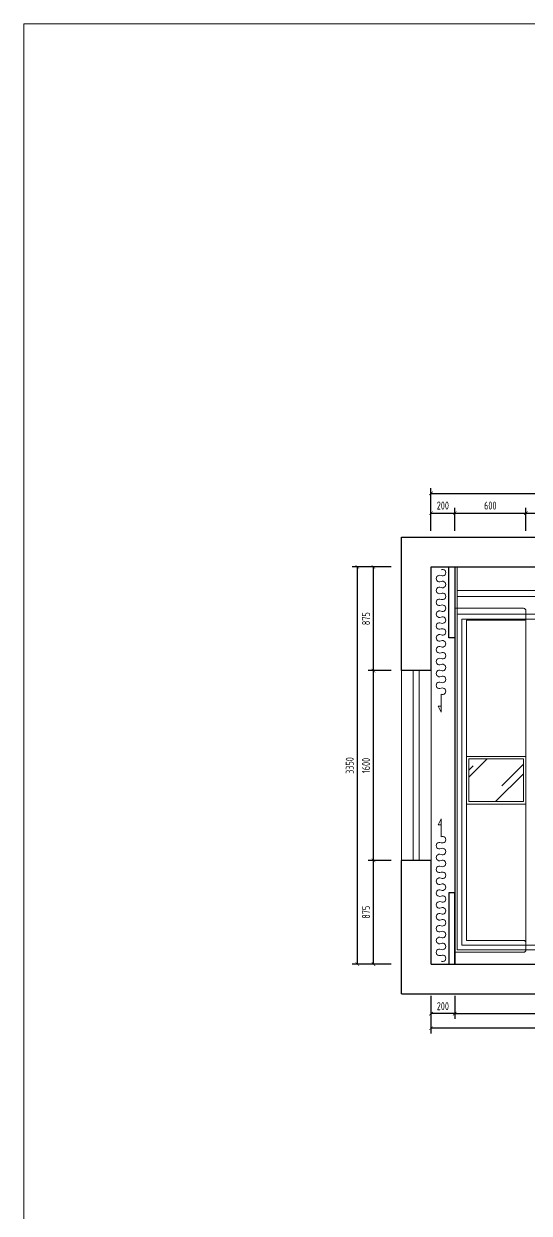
# Model space of a CAD drawing. Header units: millimetres. Extents: x 84706 to 155398, y -6776 to 36429.
# Drawn here: x 117587 to 121848, y 26400 to 36429 of the extents above; entities that cross this region are included whole.
import ezdxf

# ---------------------------------------------------------------- set-up
doc = ezdxf.new("R2010")
doc.units = ezdxf.units.MM
doc.linetypes.add('HIDDEN', pattern=[9.525, 6.35, -3.175])
doc.layers.get('Defpoints').update_dxf_attribs({"color": 250})
for name, color, linetype in [('F-活动家具', 51, 'Continuous'), ('P-01-墙体完成面', 3, 'Continuous'), ('WALL【墙体】', 7, 'Continuous')]:
    doc.layers.add(name, color=color, linetype=linetype)
for name, color, linetype, lineweight in [('FC-Material【地坪分割线】', 138, 'Continuous', 0), ('FF-Curtain【平面窗帘】', 32, 'Continuous', 0), ('FF-Win【窗】', 132, 'Continuous', 0), ('FF-【活动成品家具】', 51, 'Continuous', 0), ('RC-dimensions', 44, 'Continuous', 0), ('RC-Modelling【天花造型】', 30, 'Continuous', 0)]:
    doc.layers.add(name, color=color, linetype=linetype, lineweight=lineweight)
doc.styles.add('XZC', font='SIMPLEX.SHX', dxfattribs={"width": 0.7, "bigfont": 'hztxt.shx'})
doc.styles.add('尺寸标注', font='ARCHS.SHX', dxfattribs={"width": 0.8})
doc.linetypes.add('LED_LINE', pattern='A,12.7,-5.08,["LED",XZC,S=2.54,R=0,X=-2.54,Y=-1.27],-6.35', length=24.13)
doc.dimstyles.new('海龙1：25', dxfattribs={"dimscale": 25, "dimtxt": 2.25, "dimasz": 1, "dimexe": 1.5, "dimexo": 1, "dimgap": 1, "dimtad": 1, "dimdec": 0, "dimrnd": 5, "dimdsep": 46, "dimtxsty": '尺寸标注', "dimblk": 'ARCHTICK', "dimblk1": 'ARCHTICK', "dimblk2": 'ARCHTICK', "dimcen": 1, "dimclrd": 44, "dimclre": 44, "dimclrt": 2, "dimadec": 0, "dimazin": 0, "dimtfac": 1, "dimtdec": 0, "dimtix": 1, "dimtmove": 2, "dimatfit": 3, "dimldrblk": 'hl_arrow2', "dimfxl": 0, "dimarcsym": 0})

# ---------------------------------------------------------------- blocks, each defined once
blk = doc.blocks.new('hlw_3_1600_250')
for p, q in [((-0.5, 0.078125), (0.5, 0.078125)), ((-0.5, -0.078125), (0.5, -0.078125))]:
    blk.add_line(p, q)
at = {"linetype": 'HIDDEN', "ltscale": 15}
for p, q in [((-0.5, 0.015625), (0.5, 0.015625)), ((-0.5, -0.015625), (0.5, -0.015625))]:
    blk.add_line(p, q, dxfattribs=at)
blk = doc.blocks.new('_ArchTick')
at = {"color": 2, "linetype": 'ByBlock', "const_width": 0.15}
blk.add_lwpolyline([(-0.5, -0.5), (0.5, 0.5)], dxfattribs=at)
blk = doc.blocks.new('*D798')
at = {"layer": 'Defpoints', "color": 0, "transparency": 16777216}
for p in [(121719, 26730), (121519, 26277), (121719, 26277)]:
    blk.add_point(p, dxfattribs=at)
at = {"layer": 'RC-dimensions', "color": 44, "lineweight": -2, "transparency": 16777216}
for p, q in [((121519, 26580), (121519, 26775)), ((121519, 26730), (121719, 26730)), ((121719, 26580), (121719, 26775))]:
    blk.add_line(p, q, dxfattribs=at)
at = {"layer": 'RC-dimensions', "color": 44, "lineweight": -2, "transparency": 16777216, "xscale": 30, "yscale": 30, "zscale": 30, "rotation": 180}
blk.add_blockref('_ArchTick', (121519, 26730), dxfattribs=at)
at = {"layer": 'RC-dimensions', "color": 44, "lineweight": -2, "transparency": 16777216, "xscale": 30, "yscale": 30, "zscale": 30}
blk.add_blockref('_ArchTick', (121719, 26730), dxfattribs=at)
at = {"layer": 'RC-dimensions', "color": 2, "transparency": 16777216, "insert": (121619, 26794), "char_height": 67.5, "attachment_point": 5, "style": '尺寸标注'}
blk.add_mtext('200', dxfattribs=at)
blk = doc.blocks.new('hl_arrow2')
at = {"color": 2}
blk.add_line((-0.22, 0), (-1, 0), dxfattribs=at)
blk.add_lwpolyline([(-0.22, 0), (-0.86, -0.69), (-0.65, -0.86), (0, 0), (-0.65, 0.86), (-0.86, 0.69)], close=True, dxfattribs=at)
for points in [[(-0.86, 0.69), (-0.65, 0.86), (-0.22, 0), (0, 0)], [(-0.86, -0.69), (-0.65, -0.86), (-0.22, 0), (0, 0)]]:
    blk.add_solid(points, dxfattribs=at)
blk = doc.blocks.new('*D799')
at = {"layer": 'Defpoints', "color": 0, "transparency": 16777216}
for p in [(121034, 23802), (121334, 23802), (121334, 22927)]:
    blk.add_point(p, dxfattribs=at)
at = {"layer": 'RC-dimensions', "color": 44, "lineweight": -2, "transparency": 16777216}
for p, q in [((121184, 23802), (120989, 23802)), ((121034, 22927), (121034, 23802)), ((121184, 22927), (120989, 22927))]:
    blk.add_line(p, q, dxfattribs=at)
at = {"layer": 'RC-dimensions', "color": 44, "lineweight": -2, "transparency": 16777216, "xscale": 30, "yscale": 30, "zscale": 30}
for p, rotation in [((121034, 23802), 90), ((121034, 22927), 270)]:
    blk.add_blockref('_ArchTick', p, dxfattribs=dict(at, rotation=rotation))
at = {"layer": 'RC-dimensions', "color": 2, "transparency": 16777216, "insert": (120971, 23365), "char_height": 67.5, "attachment_point": 5, "rotation": 90, "style": '尺寸标注'}
blk.add_mtext('875', dxfattribs=at)
blk = doc.blocks.new('*D800')
at = {"layer": 'Defpoints', "color": 0, "transparency": 16777216}
for p in [(121034, 26277), (121334, 26277), (121334, 25402)]:
    blk.add_point(p, dxfattribs=at)
at = {"layer": 'RC-dimensions', "color": 44, "lineweight": -2, "transparency": 16777216}
for p, q in [((121184, 26277), (120989, 26277)), ((121034, 25402), (121034, 26277)), ((121184, 25402), (120989, 25402))]:
    blk.add_line(p, q, dxfattribs=at)
at = {"layer": 'RC-dimensions', "color": 44, "lineweight": -2, "transparency": 16777216, "xscale": 30, "yscale": 30, "zscale": 30}
for p, rotation in [((121034, 26277), 90), ((121034, 25402), 270)]:
    blk.add_blockref('_ArchTick', p, dxfattribs=dict(at, rotation=rotation))
at = {"layer": 'RC-dimensions', "color": 2, "transparency": 16777216, "insert": (120971, 25840), "char_height": 67.5, "attachment_point": 5, "rotation": 90, "style": '尺寸标注'}
blk.add_mtext('875', dxfattribs=at)
blk = doc.blocks.new('*D801')
at = {"layer": 'Defpoints', "color": 0, "transparency": 16777216}
for p in [(121034, 25402), (121334, 25402), (121334, 23802)]:
    blk.add_point(p, dxfattribs=at)
at = {"layer": 'RC-dimensions', "color": 44, "lineweight": -2, "transparency": 16777216}
for p, q in [((121184, 25402), (120989, 25402)), ((121034, 23802), (121034, 25402)), ((121184, 23802), (120989, 23802))]:
    blk.add_line(p, q, dxfattribs=at)
at = {"layer": 'RC-dimensions', "color": 44, "lineweight": -2, "transparency": 16777216, "xscale": 30, "yscale": 30, "zscale": 30}
for p, rotation in [((121034, 25402), 90), ((121034, 23802), 270)]:
    blk.add_blockref('_ArchTick', p, dxfattribs=dict(at, rotation=rotation))
at = {"layer": 'RC-dimensions', "color": 2, "transparency": 16777216, "insert": (120971, 24602), "char_height": 67.5, "attachment_point": 5, "rotation": 90, "style": '尺寸标注'}
blk.add_mtext('1600', dxfattribs=at)
blk = doc.blocks.new('*D811')
at = {"layer": 'Defpoints', "color": 0, "transparency": 16777216}
for p in [(121519, 22927), (121719, 22927), (121519, 22510)]:
    blk.add_point(p, dxfattribs=at)
at = {"layer": 'RC-dimensions', "color": 44, "lineweight": -2, "transparency": 16777216}
for p, q in [((121519, 22660), (121519, 22465)), ((121719, 22660), (121719, 22465)), ((121719, 22510), (121519, 22510))]:
    blk.add_line(p, q, dxfattribs=at)
at = {"layer": 'RC-dimensions', "color": 44, "lineweight": -2, "transparency": 16777216, "xscale": 30, "yscale": 30, "zscale": 30, "rotation": 180}
blk.add_blockref('_ArchTick', (121519, 22510), dxfattribs=at)
at = {"layer": 'RC-dimensions', "color": 44, "lineweight": -2, "transparency": 16777216, "xscale": 30, "yscale": 30, "zscale": 30}
blk.add_blockref('_ArchTick', (121719, 22510), dxfattribs=at)
at = {"layer": 'RC-dimensions', "color": 2, "transparency": 16777216, "insert": (121619, 22573), "char_height": 67.5, "attachment_point": 5, "style": '尺寸标注'}
blk.add_mtext('200', dxfattribs=at)
blk = doc.blocks.new('*D812')
at = {"layer": 'Defpoints', "color": 0, "transparency": 16777216}
for p in [(121719, 22927), (125919, 22927), (125919, 22510)]:
    blk.add_point(p, dxfattribs=at)
at = {"layer": 'RC-dimensions', "color": 44, "lineweight": -2, "transparency": 16777216}
for p, q in [((121719, 22660), (121719, 22465)), ((125919, 22660), (125919, 22465)), ((121719, 22510), (125919, 22510))]:
    blk.add_line(p, q, dxfattribs=at)
at = {"layer": 'RC-dimensions', "color": 44, "lineweight": -2, "transparency": 16777216, "xscale": 30, "yscale": 30, "zscale": 30, "rotation": 180}
blk.add_blockref('_ArchTick', (121719, 22510), dxfattribs=at)
at = {"layer": 'RC-dimensions', "color": 44, "lineweight": -2, "transparency": 16777216, "xscale": 30, "yscale": 30, "zscale": 30}
blk.add_blockref('_ArchTick', (125919, 22510), dxfattribs=at)
at = {"layer": 'RC-dimensions', "color": 2, "transparency": 16777216, "insert": (123819, 22573), "char_height": 67.5, "attachment_point": 5, "style": '尺寸标注'}
blk.add_mtext('4200', dxfattribs=at)
blk = doc.blocks.new('*D816')
at = {"layer": 'Defpoints', "color": 0, "transparency": 16777216}
for p in [(121519, 22687), (125919, 22687), (121519, 22387)]:
    blk.add_point(p, dxfattribs=at)
at = {"layer": 'RC-dimensions', "color": 44, "lineweight": -2, "transparency": 16777216}
for p, q in [((121519, 22537), (121519, 22342)), ((125919, 22537), (125919, 22342)), ((125919, 22387), (121519, 22387))]:
    blk.add_line(p, q, dxfattribs=at)
at = {"layer": 'RC-dimensions', "color": 44, "lineweight": -2, "transparency": 16777216, "xscale": 30, "yscale": 30, "zscale": 30, "rotation": 180}
blk.add_blockref('_ArchTick', (121519, 22387), dxfattribs=at)
at = {"layer": 'RC-dimensions', "color": 44, "lineweight": -2, "transparency": 16777216, "xscale": 30, "yscale": 30, "zscale": 30}
blk.add_blockref('_ArchTick', (125919, 22387), dxfattribs=at)
at = {"layer": 'RC-dimensions', "color": 2, "transparency": 16777216, "insert": (123719, 22451), "char_height": 67.5, "attachment_point": 5, "style": '尺寸标注'}
blk.add_mtext('4400', dxfattribs=at)
blk = doc.blocks.new('*D818')
at = {"layer": 'Defpoints', "color": 0, "transparency": 16777216}
for p in [(120898, 26277), (121198, 26277), (121198, 22927)]:
    blk.add_point(p, dxfattribs=at)
at = {"layer": 'RC-dimensions', "color": 44, "lineweight": -2, "transparency": 16777216}
for p, q in [((121048, 26277), (120853, 26277)), ((120898, 22927), (120898, 26277)), ((121048, 22927), (120853, 22927))]:
    blk.add_line(p, q, dxfattribs=at)
at = {"layer": 'RC-dimensions', "color": 44, "lineweight": -2, "transparency": 16777216, "xscale": 30, "yscale": 30, "zscale": 30}
for p, rotation in [((120898, 26277), 90), ((120898, 22927), 270)]:
    blk.add_blockref('_ArchTick', p, dxfattribs=dict(at, rotation=rotation))
at = {"layer": 'RC-dimensions', "color": 2, "transparency": 16777216, "insert": (120834, 24602), "char_height": 67.5, "attachment_point": 5, "rotation": 90, "style": '尺寸标注'}
blk.add_mtext('3350', dxfattribs=at)
blk = doc.blocks.new('*D819')
at = {"layer": 'Defpoints', "color": 0, "transparency": 16777216}
for p in [(125919, 26897), (121519, 26597), (125919, 26597)]:
    blk.add_point(p, dxfattribs=at)
at = {"layer": 'RC-dimensions', "color": 44, "lineweight": -2, "transparency": 16777216}
for p, q in [((121519, 26747), (121519, 26942)), ((121519, 26897), (125919, 26897)), ((125919, 26747), (125919, 26942))]:
    blk.add_line(p, q, dxfattribs=at)
at = {"layer": 'RC-dimensions', "color": 44, "lineweight": -2, "transparency": 16777216, "xscale": 30, "yscale": 30, "zscale": 30, "rotation": 180}
blk.add_blockref('_ArchTick', (121519, 26897), dxfattribs=at)
at = {"layer": 'RC-dimensions', "color": 44, "lineweight": -2, "transparency": 16777216, "xscale": 30, "yscale": 30, "zscale": 30}
blk.add_blockref('_ArchTick', (125919, 26897), dxfattribs=at)
at = {"layer": 'RC-dimensions', "color": 2, "transparency": 16777216, "insert": (123719, 26960), "char_height": 67.5, "attachment_point": 5, "style": '尺寸标注'}
blk.add_mtext('4400', dxfattribs=at)
blk = doc.blocks.new('*D821')
at = {"layer": 'Defpoints', "color": 0, "transparency": 16777216}
for p in [(122319, 26730), (121719, 26277), (122319, 26277)]:
    blk.add_point(p, dxfattribs=at)
at = {"layer": 'RC-dimensions', "color": 44, "lineweight": -2, "transparency": 16777216}
for p, q in [((121719, 26580), (121719, 26775)), ((121719, 26730), (122319, 26730)), ((122319, 26580), (122319, 26775))]:
    blk.add_line(p, q, dxfattribs=at)
at = {"layer": 'RC-dimensions', "color": 44, "lineweight": -2, "transparency": 16777216, "xscale": 30, "yscale": 30, "zscale": 30, "rotation": 180}
blk.add_blockref('_ArchTick', (121719, 26730), dxfattribs=at)
at = {"layer": 'RC-dimensions', "color": 44, "lineweight": -2, "transparency": 16777216, "xscale": 30, "yscale": 30, "zscale": 30}
blk.add_blockref('_ArchTick', (122319, 26730), dxfattribs=at)
at = {"layer": 'RC-dimensions', "color": 2, "transparency": 16777216, "insert": (122019, 26794), "char_height": 67.5, "attachment_point": 5, "style": '尺寸标注'}
blk.add_mtext('600', dxfattribs=at)
blk = doc.blocks.new('海龙_08089383')
at = {"layer": 'FF-【活动成品家具】'}
h = blk.add_hatch(dxfattribs=at)
h.set_pattern_fill('AR-RROOF', color=8, scale=20.364318, angle=45)
h.set_pattern_definition([(45, (-180, -355), (438.9, 1170.4), [7758.8, -1034.5, 2586.27, -517.25]), (45, (123.6, 314.34), (-852.2, 120.7), [1551.76, -170.7, 3103.52, -387.94]), (45, (-308, 138.78), (1656.86, 2146.97), [4138.03, -724.16, 2069.01, -517.25])])
h.paths.add_polyline_path([(280, -355), (280, 5), (-180, 5), (-180, -355)])
blk.add_line((300, 1225), (300, -1575), dxfattribs=at)
blk.add_lwpolyline([(300, -1545, 0.414214), (280, -1525), (-200, -1525), (-200, 1175), (280, 1175, 0.414214), (300, 1195), (300, 1255, 0.414214), (280, 1275), (-300, 1275), (-300, -1625), (280, -1625, 0.414214), (300, -1605), (300, -1545)], format="xyb", dxfattribs=at)
blk.add_lwpolyline([(-200, 25), (300, 25), (300, -375), (-200, -375)], close=True, dxfattribs=at)
at = {"layer": 'FF-【活动成品家具】', "color": 8}
blk.add_lwpolyline([(-180, 5), (280, 5), (280, -355), (-180, -355)], close=True, dxfattribs=at)
blk = doc.blocks.new('*D823')
at = {"layer": 'Defpoints', "color": 0, "transparency": 16777216}
for p in [(122819, 26730), (122319, 26277), (122819, 26277)]:
    blk.add_point(p, dxfattribs=at)
at = {"layer": 'RC-dimensions', "color": 44, "lineweight": -2, "transparency": 16777216}
for p, q in [((122319, 26580), (122319, 26775)), ((122319, 26730), (122819, 26730)), ((122819, 26580), (122819, 26775))]:
    blk.add_line(p, q, dxfattribs=at)
at = {"layer": 'RC-dimensions', "color": 44, "lineweight": -2, "transparency": 16777216, "xscale": 30, "yscale": 30, "zscale": 30, "rotation": 180}
blk.add_blockref('_ArchTick', (122319, 26730), dxfattribs=at)
at = {"layer": 'RC-dimensions', "color": 44, "lineweight": -2, "transparency": 16777216, "xscale": 30, "yscale": 30, "zscale": 30}
blk.add_blockref('_ArchTick', (122819, 26730), dxfattribs=at)
at = {"layer": 'RC-dimensions', "color": 2, "transparency": 16777216, "insert": (122569, 26794), "char_height": 67.5, "attachment_point": 5, "style": '尺寸标注'}
blk.add_mtext('500', dxfattribs=at)
blk = doc.blocks.new('jnyuhj')
at = {"layer": 'Defpoints'}
blk.add_line((121719.3, 26277.4), (121719.3, 22927.4), dxfattribs=at)
at = {"layer": 'FF-Curtain【平面窗帘】'}
for points in [[(121603.5, 26253.3, -1.6), (121603.5, 26203.3, 1.6), (121603.5, 26153.3, -1.6), (121603.5, 26103.3, 1.6), (121603.5, 26053.3, -1.6), (121603.5, 26003.3, 1.6), (121603.5, 25953.3, -1.6), (121603.5, 25903.3, 1.6), (121603.5, 25853.3, -1.6), (121603.5, 25803.3, 1.6), (121603.5, 25753.3, -1.6), (121603.5, 25703.3, 1.6), (121603.5, 25653.3, -1.6), (121603.5, 25603.3, 1.6), (121603.5, 25553.3, -1.6), (121603.5, 25503.3, 1.6), (121603.5, 25453.3, -1.6), (121603.5, 25403.3, 1.6), (121603.5, 25353.3, -1.6), (121603.5, 25303.3, 1.6), (121603.5, 25253.3, -1.6), (121603.5, 25203.3), (121603.5, 25153.3), (121603.5, 25103.3), (121603.5, 25053.3), (121578.5, 25103.3), (121603.5, 25103.3)], [(121603.5, 22951.6, 1.6), (121603.5, 23001.6, -1.6), (121603.5, 23051.6, 1.6), (121603.5, 23101.6, -1.6), (121603.5, 23151.6, 1.6), (121603.5, 23201.6, -1.6), (121603.5, 23251.6, 1.6), (121603.5, 23301.6, -1.6), (121603.5, 23351.6, 1.6), (121603.5, 23401.6, -1.6), (121603.5, 23451.6, 1.6), (121603.5, 23501.6, -1.6), (121603.5, 23551.6, 1.6), (121603.5, 23601.6, -1.6), (121603.5, 23651.6, 1.6), (121603.5, 23701.6, -1.6), (121603.5, 23751.6, 1.6), (121603.5, 23801.6, -1.6), (121603.5, 23851.6, 1.6), (121603.5, 23901.6, -1.6), (121603.5, 23951.6, 1.6), (121603.5, 24001.6), (121603.5, 24051.6), (121603.5, 24101.6), (121603.5, 24151.6), (121578.5, 24101.6), (121603.5, 24101.6)]]:
    blk.add_lwpolyline(points, format="xyb", dxfattribs=at)
at = {"layer": 'P-01-墙体完成面'}
for points in [[(121719.3, 26277.4), (121719.3, 25677.4), (121669.3, 25677.4), (121669.3, 26277.4)], [(121719.3, 22927.4), (121719.3, 23527.4), (121669.3, 23527.4), (121669.3, 22927.4)]]:
    blk.add_lwpolyline(points, dxfattribs=at)
at = {"layer": 'RC-Modelling【天花造型】'}
for p, q in [((121719.3, 22927.4), (121719.3, 26277.4)), ((121739.3, 25877.4), (121739.3, 26277.4)), ((125919.3, 26077.4), (121739.3, 26077.4)), ((125919.3, 25877.4), (121739.3, 25877.4))]:
    blk.add_line(p, q, dxfattribs=at)
at = {"layer": 'RC-Modelling【天花造型】', "color": 1, "linetype": 'LED_LINE', "ltscale": 0.5}
blk.add_line((121739.3, 26027.4), (125919.3, 26027.4), dxfattribs=at)
at = {"layer": 'RC-Modelling【天花造型】'}
blk.add_lwpolyline([(121739.3, 25877.4), (125919.3, 25877.4), (125919.3, 23047.4), (121739.3, 23047.4)], close=True, dxfattribs=at)
at = {"layer": 'RC-Modelling【天花造型】', "color": 36}
blk.add_lwpolyline([(121779.3, 25837.4), (125879.3, 25837.4), (125879.3, 23087.4), (121779.3, 23087.4)], close=True, dxfattribs=at)
at = {"layer": 'WALL【墙体】'}
for p, q in [((121269.3, 25402.4), (121269.3, 26527.4)), ((121269.3, 26527.4), (128269.3, 26527.4)), ((121519.3, 25402.4), (121519.3, 26277.4)), ((121519.3, 26277.4), (128269.3, 26277.4)), ((121519.3, 25402.4), (121269.3, 25402.4)), ((121269.3, 22677.4), (121269.3, 23802.4)), ((121519.3, 23802.4), (121269.3, 23802.4)), ((121519.3, 22927.4), (121519.3, 23802.4)), ((121519.3, 22927.4), (128269.3, 22927.4)), ((121269.3, 22677.4), (128519.3, 22677.4))]:
    blk.add_line(p, q, dxfattribs=at)
at = {"layer": 'FF-Win【窗】', "xscale": 1600, "yscale": 1600, "zscale": 1600, "rotation": 90}
blk.add_blockref('hlw_3_1600_250', (121394.3, 24602.4), dxfattribs=at)
at = {"layer": 'FF-【活动成品家具】'}
blk.add_blockref('海龙_08089383', (122019.3, 24652.5), dxfattribs=at)
at = {"layer": 'RC-dimensions'}
for base, p1, p2, picture, middle in [((125919.3, 26896.6), (121519.3, 26596.6), (125919.3, 26596.6), '*D819', (123719.3, 26960.4)), ((121719.3, 26730.4), (121519.3, 26277.4), (121719.3, 26277.4), '*D798', (121619.3, 26794.2)), ((122319.3, 26730.4), (121719.3, 26277.4), (122319.3, 26277.4), '*D821', (122019.3, 26794.2)), ((122819.3, 26730.4), (122319.3, 26277.4), (122819.3, 26277.4), '*D823', (122569.3, 26794.2)), ((121519.3, 22509.5), (121719.3, 22927.4), (121519.3, 22927.4), '*D811', (121619.3, 22573.3)), ((125919.3, 22509.5), (121719.3, 22927.4), (125919.3, 22927.4), '*D812', (123819.3, 22573.3)), ((121519.3, 22387.3), (125919.3, 22687.3), (121519.3, 22687.3), '*D816', (123719.3, 22451.1))]:
    dim = blk.add_linear_dim(base=base, p1=p1, p2=p2, dimstyle='海龙1：25', override={"dimscale": 30}, dxfattribs=at)
    dim.commit()
    dim.dimension.update_dxf_attribs({"geometry": picture, "text_midpoint": middle})
for base, p1, p2, angle, picture, middle in [((120898.2, 26277.4), (121198.2, 22927.4), (121198.2, 26277.4), 90, '*D818', (120834.5, 24602.4)), ((121034.5, 26277.4), (121334.5, 25402.4), (121334.5, 26277.4), 270, '*D800', (120970.7, 25839.9)), ((121034.5, 25402.4), (121334.5, 23802.4), (121334.5, 25402.4), 270, '*D801', (120970.7, 24602.4)), ((121034.5, 23802.4), (121334.5, 22927.4), (121334.5, 23802.4), 270, '*D799', (120970.7, 23364.9))]:
    dim = blk.add_linear_dim(base=base, p1=p1, p2=p2, angle=angle, dimstyle='海龙1：25', override={"dimscale": 30}, dxfattribs=at)
    dim.commit()
    dim.dimension.update_dxf_attribs({"geometry": picture, "text_midpoint": middle})

msp = doc.modelspace()

# ---------------------------------------------------------------- linework, layer by layer
at = {"layer": 'FC-Material【地坪分割线】'}
msp.add_lwpolyline([(117586.5, 36429.1), (155397.9, 36429.1), (155397.9, 15071.4), (117586.5, 15071.4)], close=True, dxfattribs=at)

# ---------------------------------------------------------------- block references
at = {"layer": 'F-活动家具'}
msp.add_blockref('jnyuhj', (-499.2, 5573), dxfattribs=at)

doc.saveas('drawing.dxf')
